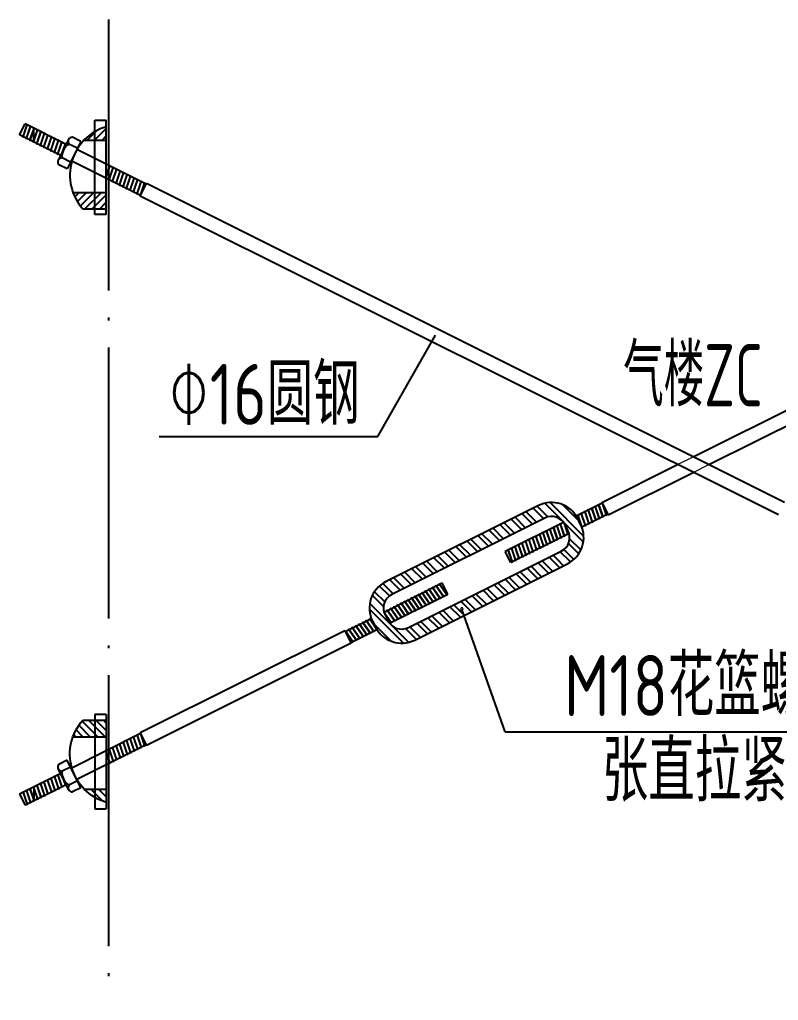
# Model space of a CAD drawing. Extents: x 9834882 to 10005569, y 1691670 to 2510806.
# Drawn here: x 9900558 to 9906153, y 2007333 to 2014573 of the extents above; entities that cross this region are included whole.
import ezdxf
from ezdxf.enums import TextEntityAlignment as Align

# ---------------------------------------------------------------- set-up
doc = ezdxf.new("R2010")
doc.units = 0
doc.header["$LTSCALE"] = 1000
doc.header["$MEASUREMENT"] = 0
for name, pattern in [('CONTINUOUS1', [0]), ('DASHED', [0.75, 0.5, -0.25]), ('DOTE', [2.42, 2, -0.2, 0.02, -0.2])]:
    doc.linetypes.add(name, pattern=pattern)
for name, color, linetype in [('003_THICK', 7, 'CONTINUOUS1'), ('DOTE', 8, 'DOTE'), ('LAYER4', 4, 'CONTINUOUS'), ('PUB_TEXT', 7, 'CONTINUOUS'), ('THIN', 7, 'CONTINUOUS'), ('刚架', 2, 'CONTINUOUS'), ('填充', 8, 'CONTINUOUS'), ('支撑', 4, 'CONTINUOUS'), ('板', 4, 'CONTINUOUS')]:
    doc.layers.add(name, color=color, linetype=linetype)
doc.layers.add('Z-详图标注', color=3, linetype='CONTINUOUS', lineweight=18)
doc.layers.add('标注', color=4, linetype='CONTINUOUS', lineweight=20)
doc.styles.add('TSSD_DIMENSION', font='atssdeng.shx', dxfattribs={"width": 0.7, "bigfont": 'atssdchn.shx'})
doc.styles.add('TSSD_Label', font='Tssdeng.shx', dxfattribs={"width": 0.7, "bigfont": 'hztxt.shx'})

# ---------------------------------------------------------------- blocks, each defined once
blk = doc.blocks.new('*X15')
at = {"layer": '填充', "linetype": 'Continuous'}
for p, q in [((15636226.4, -855728), (15636155, -855656.6)), ((15636253.1, -855712.5), (15636179.3, -855638.7)), ((15636183.7, -855804.6), (15636103.4, -855724.3)), ((15636192.3, -855771.1), (15636118.8, -855697.6)), ((15636328.2, -856068.5), (15636082.4, -855822.6)), ((15636227.1, -855925.2), (15636084.7, -855782.8)), ((15636235.7, -856053.1), (15636115.4, -855932.7)), ((15636364.4, -856062.4), (15636245, -855943.1)), ((15636420, -856040.9), (15636342.9, -855963.8)), ((15636448.1, -856026.8), (15636372.6, -855951.3))]:
    blk.add_line(p, q, dxfattribs=at)
blk = doc.blocks.new('*X16')
at = {"layer": '填充', "linetype": 'Continuous'}
for p, q in [((15637338.7, -855169.7), (15637263.2, -855094.3)), ((15637369, -855157.9), (15637291.4, -855080.2)), ((15637624.7, -855336.5), (15637347.6, -855059.3)), ((15637626.7, -855296.2), (15637384.6, -855054.1)), ((15637590.9, -855183.3), (15637477.5, -855069.9)), ((15637287.3, -855195.5), (15637275.3, -855183.5)), ((15637607.2, -855396.1), (15637526, -855314.8)), ((15637555.9, -855464.1), (15637484.4, -855392.6)), ((15637592.3, -855423.4), (15637517.8, -855348.9)), ((15637482.2, -855509.7), (15637438.3, -855465.8)), ((15637532, -855482.4), (15637458.2, -855408.6))]:
    blk.add_line(p, q, dxfattribs=at)
blk = doc.blocks.new('*X17')
at = {"layer": '填充', "linetype": 'Continuous'}
for p, q in [((15637179.6, -855249.3), (15637104.1, -855173.8)), ((15637207.7, -855235.2), (15637132.3, -855159.8)), ((15637259.1, -855209.5), (15637183.7, -855134.1)), ((15637275.3, -855183.5), (15637211.8, -855120)), ((15637020.5, -855328.8), (15636945, -855253.4)), ((15637048.6, -855314.8), (15636973.2, -855239.3)), ((15637100, -855289.1), (15637024.6, -855213.6)), ((15637128.2, -855275), (15637052.7, -855199.5)), ((15636889.5, -855394.3), (15636814.1, -855318.9)), ((15636941, -855368.6), (15636865.5, -855293.2)), ((15636969.1, -855354.6), (15636893.6, -855279.1)), ((15636730.4, -855473.9), (15636655, -855398.4)), ((15636781.9, -855448.2), (15636706.4, -855372.7)), ((15636810, -855434.1), (15636734.5, -855358.6)), ((15636861.4, -855408.4), (15636785.9, -855332.9)), ((15636622.8, -855527.7), (15636547.3, -855452.3)), ((15636650.9, -855513.7), (15636575.4, -855438.2)), ((15636702.3, -855487.9), (15636626.8, -855412.5)), ((15637454.1, -855523.8), (15637378.6, -855448.3)), ((15637438.3, -855465.8), (15637406.8, -855434.3)), ((15636463.7, -855607.3), (15636388.2, -855531.8)), ((15636491.8, -855593.2), (15636416.3, -855517.7)), ((15636543.2, -855567.5), (15636467.7, -855492)), ((15636571.3, -855553.4), (15636495.9, -855478)), ((15637295, -855603.3), (15637219.5, -855527.9)), ((15637323.1, -855589.3), (15637247.7, -855513.8)), ((15637374.5, -855563.6), (15637299.1, -855488.1)), ((15637402.7, -855549.5), (15637327.2, -855474)), ((15636304.6, -855686.8), (15636229.1, -855611.4)), ((15636332.7, -855672.8), (15636257.2, -855597.3)), ((15636384.1, -855647), (15636308.6, -855571.6)), ((15636412.2, -855633), (15636336.8, -855557.5)), ((15637135.9, -855682.9), (15637060.4, -855607.4)), ((15637164, -855668.8), (15637088.6, -855593.4)), ((15637215.4, -855643.1), (15637140, -855567.7)), ((15637243.6, -855629.1), (15637168.1, -855553.6)), ((15637004.9, -855748.4), (15636929.5, -855672.9)), ((15637056.3, -855722.7), (15636980.9, -855647.2)), ((15637084.5, -855708.6), (15637009, -855633.1)), ((15636845.8, -855827.9), (15636770.4, -855752.5)), ((15636897.2, -855802.2), (15636821.8, -855726.7)), ((15636925.4, -855788.2), (15636849.9, -855712.7)), ((15636976.8, -855762.4), (15636901.3, -855687)), ((15636738.2, -855881.8), (15636662.7, -855806.3)), ((15636766.3, -855867.7), (15636690.8, -855792.2)), ((15636817.7, -855842), (15636742.2, -855766.5)), ((15636579.1, -855961.3), (15636503.6, -855885.8)), ((15636607.2, -855947.3), (15636531.7, -855871.8)), ((15636658.6, -855921.5), (15636583.1, -855846.1)), ((15636686.7, -855907.5), (15636611.3, -855832)), ((15636499.5, -856001.1), (15636424, -855925.6)), ((15636527.6, -855987), (15636452.2, -855911.6))]:
    blk.add_line(p, q, dxfattribs=at)
blk = doc.blocks.new('A$C3B5F1999')
at = {"layer": '板', "lineweight": -3}
h = blk.add_hatch(dxfattribs=at)
h.set_pattern_fill('ANSI31', color=256, scale=11.25, style=0)
h.set_pattern_definition([(225, (1544786.093, 1161578.04), (25.25697034, -25.25697034), [])])
h.paths.add_polyline_path([(227.3, 494.1, 0.095394), (160.5, 606.6), (0, 606.6), (0, 494.1)])
h.paths.add_polyline_path([(0, 135.7), (0, 44.9, 0.128822), (150.1, 135.7)])
for p, q in [((0, 645.3), (76.8, 645.3)), ((0, 645.3), (0, 0)), ((160.5, 606.6), (0, 606.6)), ((160.5, 606.6), (0, 606.6)), ((76.8, 645.3), (76.8, 0)), ((227.3, 494.1), (0, 494.1)), ((150.1, 135.7), (0, 135.7)), ((76.8, 0), (0, 0))]:
    blk.add_line(p, q, dxfattribs=at)
blk.add_arc((-98.2, 376.8), 346.1, 286.4909, 41.61835, dxfattribs=at)

msp = doc.modelspace()

# ---------------------------------------------------------------- linework, layer by layer
at = {"layer": '003_THICK'}
for p, q in [((9901008.8, 2013674.1), (9900907.2, 2013470.7)), ((9901008.8, 2008902.9), (9900907.2, 2009106.3))]:
    msp.add_line(p, q, dxfattribs=at)
at = {"layer": 'DOTE'}
msp.add_line((9901213.3, 2014572.8), (9901213.3, 2007333.1), dxfattribs=at)
at = {"layer": 'LAYER4'}
for p, q in [((9904384, 2010985.9), (9903256.6, 2010422.2)), ((9904430.3, 2010893.3), (9903302.9, 2010329.7)), ((9904602.5, 2010799.6), (9904580.7, 2010843.2)), ((9904695.1, 2010845.9), (9904673.3, 2010889.5)), ((9903425, 2010085.5), (9904552.4, 2010649.2)), ((9903471.3, 2009992.9), (9904598.6, 2010556.6)), ((9903252.8, 2010179.2), (9903274.6, 2010135.7)), ((9903160.2, 2010132.9), (9903182, 2010089.4))]:
    msp.add_line(p, q, dxfattribs=at)
for centre, major_axis, start_param, end_param in [((9904480.4, 2010793), (-215.6, 0.3), 3.606601, 5.177398), ((9904480.4, 2010793), (-112.1, 0.6), 3.610884, 5.18168), ((9904502.2, 2010749.5), (-215.6, 0.5), 2.036922, 3.607718), ((9904502.2, 2010749.5), (112.1, 0.6), -1.112191, 0.458605), ((9903353.1, 2010229.4), (-215.6, 0.1), -1.106721, 0.464075), ((9903353.1, 2010229.4), (112.1, 0.9), 2.026718, 3.597514), ((9903374.8, 2010185.8), (-112.1, 1.5), 0.477025, 2.047821), ((9903374.8, 2010185.8), (-215.6, 0.3), 0.465009, 2.035805)]:
    msp.add_ellipse(centre, major_axis=major_axis, ratio=1, start_param=start_param, end_param=end_param, dxfattribs=at)
at = {"layer": 'PUB_TEXT'}
for p, q in [((9903199.6, 2011495.4), (9903625.7, 2012244.7)), ((9901585.8, 2011495.4), (9903199.6, 2011495.4)), ((9904138.3, 2009314.8), (9903818.7, 2010221.8)), ((9904138.3, 2009314.8), (9906913.3, 2009314.8))]:
    msp.add_line(p, q, dxfattribs=at)
at = {"layer": '刚架', "color": 5, "linetype": 'DASHED'}
for p, q in [((9900661.2, 2013669.3), (9900661.2, 2013772.2)), ((9900661.2, 2008907.6), (9900661.2, 2008804.8))]:
    msp.add_line(p, q, dxfattribs=at)
at = {"layer": '支撑', "linetype": 'Continuous'}
for p, q in [((9900557.6, 2013721.1), (9900598.8, 2013803.4)), ((9900901.4, 2013652.1), (9900598.8, 2013803.4)), ((9900860.3, 2013569.8), (9900557.6, 2013721.1)), ((9900919, 2013687.2), (9900842.7, 2013534.7)), ((9900983.4, 2013623.2), (9900921.7, 2013654.1)), ((9901008.8, 2013674.1), (9900947.1, 2013704.9)), ((9901491, 2013357.3), (9900978.6, 2013613.5)), ((9900932.6, 2013521.5), (9900870.9, 2013552.4)), ((9901449.9, 2013275), (9900937.4, 2013531.2)), ((9900907.2, 2013470.7), (9900845.5, 2013501.6)), ((9901447.3, 2013269.9), (9901493.6, 2013362.5)), ((9906199.7, 2011009.4), (9901493.6, 2013362.5)), ((9905525.8, 2011346.3), (9909558, 2013362.5)), ((9906153.4, 2010916.8), (9901447.3, 2013269.9)), ((9905641.5, 2011288.5), (9909604.3, 2013269.9)), ((9904851.8, 2011009.4), (9905410.1, 2011288.5)), ((9904898.1, 2010916.8), (9905525.8, 2011230.6)), ((9904854.4, 2011004.2), (9904662.6, 2010908.4)), ((9904851.8, 2011009.4), (9904898.1, 2010916.8)), ((9904895.5, 2010921.9), (9904703.8, 2010826.1)), ((9904569.2, 2010861.6), (9904139.5, 2010646.8)), ((9904610.3, 2010779.3), (9904180.7, 2010564.5)), ((9904180.7, 2010564.5), (9904139.5, 2010646.8)), ((9903245, 2010199.5), (9903674.6, 2010414.3)), ((9903715.8, 2010332.1), (9903674.6, 2010414.3)), ((9903286.1, 2010117.2), (9903715.8, 2010332.1)), ((9902959.7, 2010056.9), (9903151.5, 2010152.8)), ((9902957.2, 2010062), (9901447.3, 2009307.1)), ((9902957.2, 2010062), (9903003.5, 2009969.5)), ((9903000.9, 2009974.6), (9903192.6, 2010070.5)), ((9903003.5, 2009969.5), (9901493.6, 2009214.5)), ((9901447.3, 2009307.1), (9901493.6, 2009214.5)), ((9901449.9, 2009302), (9900937.4, 2009045.8)), ((9901491, 2009219.7), (9900978.6, 2008963.5)), ((9900907.2, 2009106.3), (9900845.5, 2009075.4)), ((9900919, 2008889.8), (9900842.7, 2009042.3)), ((9900932.6, 2009055.4), (9900870.9, 2009024.6)), ((9900860.3, 2009007.2), (9900557.6, 2008855.8)), ((9900983.4, 2008953.8), (9900921.7, 2008922.9)), ((9900901.4, 2008924.9), (9900598.8, 2008773.6)), ((9901008.8, 2008902.9), (9900947.1, 2008872.1)), ((9900557.6, 2008855.8), (9900598.8, 2008773.6))]:
    msp.add_line(p, q, dxfattribs=at)
for centre, major_axis, start_param, end_param in [((9900972.3, 2013565.2), (102.1, 6), 2.029825, 3.209045), ((9900947.6, 2013672.9), (-32, 1.4), -1.511964, 0.671288), ((9900871.4, 2013520.4), (32, 0.5), 1.570208, 3.75346), ((9900871.4, 2009056.6), (-32, 0.5), -0.613005, 1.570247), ((9900972.3, 2009011.8), (-102.1, 6), -0.067509, 1.111712), ((9900947.6, 2008904.1), (32, 1.6), 2.463185, 4.646437)]:
    msp.add_ellipse(centre, major_axis=major_axis, ratio=1, start_param=start_param, end_param=end_param, dxfattribs=at)
at = {"layer": '标注', "linetype": 'Continuous'}
for p, q in [((9900580, 2013709.9), (9900609.7, 2013797.9)), ((9900580.8, 2013703.1), (9900614.2, 2013802.1)), ((9900585.2, 2013707.3), (9900614.9, 2013795.3)), ((9900614.2, 2013802.1), (9900609.7, 2013797.9)), ((9900614.9, 2013795.3), (9900614.2, 2013802.1)), ((9900605.7, 2013697.1), (9900635.4, 2013785.1)), ((9900606.5, 2013690.3), (9900639.9, 2013789.3)), ((9900610.9, 2013694.5), (9900640.6, 2013782.5)), ((9900631.4, 2013684.2), (9900661.2, 2013772.2)), ((9900632.2, 2013677.4), (9900665.6, 2013776.4)), ((9900639.9, 2013789.3), (9900635.4, 2013785.1)), ((9900636.6, 2013681.6), (9900666.4, 2013769.6)), ((9900640.6, 2013782.5), (9900639.9, 2013789.3)), ((9900657.2, 2013671.4), (9900686.9, 2013759.4)), ((9900657.9, 2013664.6), (9900691.3, 2013763.6)), ((9900665.6, 2013776.4), (9900661.2, 2013772.2)), ((9900662.4, 2013668.8), (9900692.1, 2013756.8)), ((9900666.4, 2013769.6), (9900665.6, 2013776.4)), ((9900682.9, 2013658.5), (9900712.6, 2013746.5)), ((9900683.6, 2013651.7), (9900717, 2013750.7)), ((9900691.3, 2013763.6), (9900686.9, 2013759.4)), ((9900688.1, 2013655.9), (9900717.8, 2013743.9)), ((9900692.1, 2013756.8), (9900691.3, 2013763.6)), ((9900708.6, 2013645.7), (9900738.3, 2013733.7)), ((9900709.3, 2013638.9), (9900742.8, 2013737.9)), ((9900717, 2013750.7), (9900712.6, 2013746.5)), ((9900713.8, 2013643.1), (9900743.5, 2013731.1)), ((9900717.8, 2013743.9), (9900717, 2013750.7)), ((9900734.3, 2013632.8), (9900764, 2013720.8)), ((9900735, 2013626), (9900768.5, 2013725)), ((9900742.8, 2013737.9), (9900738.3, 2013733.7)), ((9900743.5, 2013731.1), (9900742.8, 2013737.9)), ((9900768.5, 2013725), (9900764, 2013720.8)), ((9900769.2, 2013718.2), (9900768.5, 2013725)), ((9900580, 2013709.9), (9900580.8, 2013703.1)), ((9900585.2, 2013707.3), (9900580.8, 2013703.1)), ((9900605.7, 2013697.1), (9900606.5, 2013690.3)), ((9900610.9, 2013694.5), (9900606.5, 2013690.3)), ((9900631.4, 2013684.2), (9900632.2, 2013677.4)), ((9900636.6, 2013681.6), (9900632.2, 2013677.4)), ((9900657.2, 2013671.4), (9900657.9, 2013664.6)), ((9900662.4, 2013668.8), (9900657.9, 2013664.6)), ((9900682.9, 2013658.5), (9900683.6, 2013651.7)), ((9900688.1, 2013655.9), (9900683.6, 2013651.7)), ((9900739.5, 2013630.2), (9900769.2, 2013718.2)), ((9900760, 2013619.9), (9900789.7, 2013707.9)), ((9900760.8, 2013613.1), (9900794.2, 2013712.1)), ((9900765.2, 2013617.3), (9900794.9, 2013705.3)), ((9900785.7, 2013607.1), (9900815.5, 2013695.1)), ((9900786.5, 2013600.3), (9900819.9, 2013699.3)), ((9900794.2, 2013712.1), (9900789.7, 2013707.9)), ((9900790.9, 2013604.5), (9900820.6, 2013692.5)), ((9900794.9, 2013705.3), (9900794.2, 2013712.1)), ((9900811.5, 2013594.2), (9900841.2, 2013682.2)), ((9900812.2, 2013587.4), (9900845.6, 2013686.4)), ((9900819.9, 2013699.3), (9900815.5, 2013695.1)), ((9900816.6, 2013591.6), (9900846.4, 2013679.6)), ((9900820.6, 2013692.5), (9900819.9, 2013699.3)), ((9900837.2, 2013581.4), (9900866.9, 2013669.4)), ((9900837.9, 2013574.6), (9900871.3, 2013673.6)), ((9900845.6, 2013686.4), (9900841.2, 2013682.2)), ((9900842.4, 2013578.8), (9900872.1, 2013666.8)), ((9900846.4, 2013679.6), (9900845.6, 2013686.4)), ((9900871.3, 2013673.6), (9900866.9, 2013669.4)), ((9900869.6, 2013588.4), (9900892.6, 2013656.5)), ((9900872.1, 2013666.8), (9900871.3, 2013673.6)), ((9900879, 2013607.1), (9900897, 2013660.7)), ((9900888.3, 2013625.8), (9900897.8, 2013653.9)), ((9900897, 2013660.7), (9900892.6, 2013656.5)), ((9900897.8, 2013653.9), (9900897, 2013660.7)), ((9900708.6, 2013645.7), (9900709.3, 2013638.9)), ((9900713.8, 2013643.1), (9900709.3, 2013638.9)), ((9900734.3, 2013632.8), (9900735, 2013626)), ((9900739.5, 2013630.2), (9900735, 2013626)), ((9900760, 2013619.9), (9900760.8, 2013613.1)), ((9900765.2, 2013617.3), (9900760.8, 2013613.1)), ((9900785.7, 2013607.1), (9900786.5, 2013600.3)), ((9900790.9, 2013604.5), (9900786.5, 2013600.3)), ((9900811.5, 2013594.2), (9900812.2, 2013587.4)), ((9900816.6, 2013591.6), (9900812.2, 2013587.4)), ((9900837.2, 2013581.4), (9900837.9, 2013574.6)), ((9900842.4, 2013578.8), (9900837.9, 2013574.6)), ((9901196, 2013415.9), (9901223.6, 2013497.5)), ((9901196, 2013424.9), (9901219.1, 2013493.3)), ((9901196, 2013406.9), (9901224.3, 2013490.7)), ((9901215.1, 2013392.4), (9901244.8, 2013480.4)), ((9901215.8, 2013385.6), (9901249.3, 2013484.6)), ((9901223.6, 2013497.5), (9901219.1, 2013493.3)), ((9901220.3, 2013389.8), (9901250, 2013477.8)), ((9901224.3, 2013490.7), (9901223.6, 2013497.5)), ((9901240.8, 2013379.5), (9901270.5, 2013467.5)), ((9901241.6, 2013372.7), (9901275, 2013471.7)), ((9901249.3, 2013484.6), (9901244.8, 2013480.4)), ((9901246, 2013376.9), (9901275.7, 2013464.9)), ((9901250, 2013477.8), (9901249.3, 2013484.6)), ((9901266.5, 2013366.7), (9901296.3, 2013454.7)), ((9901267.3, 2013359.9), (9901300.7, 2013458.9)), ((9901275, 2013471.7), (9901270.5, 2013467.5)), ((9901271.7, 2013364.1), (9901301.4, 2013452.1)), ((9901275.7, 2013464.9), (9901275, 2013471.7)), ((9901292.3, 2013353.8), (9901322, 2013441.8)), ((9901293, 2013347), (9901326.4, 2013446)), ((9901300.7, 2013458.9), (9901296.3, 2013454.7)), ((9901297.4, 2013351.2), (9901327.2, 2013439.2)), ((9901301.4, 2013452.1), (9901300.7, 2013458.9)), ((9901318.7, 2013334.2), (9901352.1, 2013433.2)), ((9901326.4, 2013446), (9901322, 2013441.8)), ((9901327.2, 2013439.2), (9901326.4, 2013446)), ((9901352.1, 2013433.2), (9901347.7, 2013429)), ((9901352.9, 2013426.4), (9901352.1, 2013433.2)), ((9901215.1, 2013392.4), (9901215.8, 2013385.6)), ((9901220.3, 2013389.8), (9901215.8, 2013385.6)), ((9901240.8, 2013379.5), (9901241.6, 2013372.7)), ((9901246, 2013376.9), (9901241.6, 2013372.7)), ((9901266.5, 2013366.7), (9901267.3, 2013359.9)), ((9901271.7, 2013364.1), (9901267.3, 2013359.9)), ((9901318, 2013341), (9901347.7, 2013429)), ((9901323.2, 2013338.4), (9901352.9, 2013426.4)), ((9901343.7, 2013328.1), (9901373.4, 2013416.1)), ((9901344.4, 2013321.3), (9901377.9, 2013420.3)), ((9901348.9, 2013325.5), (9901378.6, 2013413.5)), ((9901369.4, 2013315.3), (9901399.1, 2013403.3)), ((9901370.1, 2013308.5), (9901403.6, 2013407.5)), ((9901377.9, 2013420.3), (9901373.4, 2013416.1)), ((9901374.6, 2013312.7), (9901404.3, 2013400.7)), ((9901378.6, 2013413.5), (9901377.9, 2013420.3)), ((9901395.1, 2013302.4), (9901424.8, 2013390.4)), ((9901395.9, 2013295.6), (9901429.3, 2013394.6)), ((9901403.6, 2013407.5), (9901399.1, 2013403.3)), ((9901400.3, 2013299.8), (9901430, 2013387.8)), ((9901404.3, 2013400.7), (9901403.6, 2013407.5)), ((9901420.8, 2013289.5), (9901450.5, 2013377.5)), ((9901421.6, 2013282.7), (9901455, 2013381.7)), ((9901429.3, 2013394.6), (9901424.8, 2013390.4)), ((9901426, 2013286.9), (9901455.7, 2013374.9)), ((9901430, 2013387.8), (9901429.3, 2013394.6)), ((9901446.5, 2013276.7), (9901476.3, 2013364.7)), ((9901447.3, 2013269.9), (9901480.7, 2013368.9)), ((9901455, 2013381.7), (9901450.5, 2013377.5)), ((9901455.7, 2013374.9), (9901455, 2013381.7)), ((9901456.6, 2013288.6), (9901481.4, 2013362.1)), ((9901480.7, 2013368.9), (9901476.3, 2013364.7)), ((9901481.4, 2013362.1), (9901480.7, 2013368.9)), ((9901493.6, 2013362.5), (9901488.4, 2013358.6)), ((9901292.3, 2013353.8), (9901293, 2013347)), ((9901297.4, 2013351.2), (9901293, 2013347)), ((9901318, 2013341), (9901318.7, 2013334.2)), ((9901323.2, 2013338.4), (9901318.7, 2013334.2)), ((9901343.7, 2013328.1), (9901344.4, 2013321.3)), ((9901348.9, 2013325.5), (9901344.4, 2013321.3)), ((9901369.4, 2013315.3), (9901370.1, 2013308.5)), ((9901374.6, 2013312.7), (9901370.1, 2013308.5)), ((9901395.1, 2013302.4), (9901395.9, 2013295.6)), ((9901400.3, 2013299.8), (9901395.9, 2013295.6)), ((9901420.8, 2013289.5), (9901421.6, 2013282.7)), ((9901426, 2013286.9), (9901421.6, 2013282.7)), ((9901446.5, 2013276.7), (9901447.3, 2013269.9)), ((9904773.9, 2010964), (9904774.7, 2010970.8)), ((9904774.7, 2010970.8), (9904808.1, 2010871.8)), ((9904779.1, 2010966.6), (9904774.7, 2010970.8)), ((9904799.6, 2010976.9), (9904800.4, 2010983.7)), ((9904799.6, 2010976.9), (9904829.4, 2010888.9)), ((9904800.4, 2010983.7), (9904833.8, 2010884.7)), ((9904804.8, 2010979.5), (9904800.4, 2010983.7)), ((9904804.8, 2010979.5), (9904834.6, 2010891.5)), ((9904825.4, 2010989.7), (9904826.1, 2010996.5)), ((9904825.4, 2010989.7), (9904855.1, 2010901.7)), ((9904826.1, 2010996.5), (9904859.5, 2010897.5)), ((9904830.6, 2010992.3), (9904826.1, 2010996.5)), ((9904830.6, 2010992.3), (9904860.3, 2010904.3)), ((9904851.1, 2011002.6), (9904851.8, 2011009.4)), ((9904851.1, 2011002.6), (9904880.8, 2010914.6)), ((9904851.8, 2011009.4), (9904885.2, 2010910.4)), ((9904861.2, 2010990.7), (9904886, 2010917.2)), ((9904671.1, 2010912.6), (9904671.8, 2010919.4)), ((9904671.1, 2010912.6), (9904690.5, 2010855.1)), ((9904671.8, 2010919.4), (9904700.9, 2010833.4)), ((9904676.3, 2010915.2), (9904671.8, 2010919.4)), ((9904676.3, 2010915.2), (9904706, 2010827.2)), ((9904696.8, 2010925.4), (9904697.5, 2010932.2)), ((9904696.8, 2010925.4), (9904726.5, 2010837.4)), ((9904697.5, 2010932.2), (9904731, 2010833.2)), ((9904702, 2010928), (9904697.5, 2010932.2)), ((9904702, 2010928), (9904731.7, 2010840)), ((9904722.5, 2010938.3), (9904723.2, 2010945.1)), ((9904722.5, 2010938.3), (9904752.2, 2010850.3)), ((9904723.2, 2010945.1), (9904756.7, 2010846.1)), ((9904727.7, 2010940.9), (9904723.2, 2010945.1)), ((9904727.7, 2010940.9), (9904757.4, 2010852.9)), ((9904748.2, 2010951.1), (9904749, 2010957.9)), ((9904748.2, 2010951.1), (9904777.9, 2010863.1)), ((9904749, 2010957.9), (9904782.4, 2010858.9)), ((9904753.4, 2010953.7), (9904749, 2010957.9)), ((9904753.4, 2010953.7), (9904783.1, 2010865.7)), ((9904773.9, 2010964), (9904803.6, 2010876)), ((9904779.1, 2010966.6), (9904808.8, 2010878.6)), ((9904859.5, 2010897.5), (9904855.1, 2010901.7)), ((9904860.3, 2010904.3), (9904859.5, 2010897.5)), ((9904885.2, 2010910.4), (9904880.8, 2010914.6)), ((9904886, 2010917.2), (9904885.2, 2010910.4)), ((9904898.1, 2010916.8), (9904893, 2010920.7)), ((9904491.1, 2010822.6), (9904491.8, 2010829.4)), ((9904496.3, 2010825.2), (9904491.8, 2010829.4)), ((9904491.8, 2010829.4), (9904525.2, 2010730.4)), ((9904496.3, 2010825.2), (9904526, 2010737.2)), ((9904516.8, 2010835.4), (9904517.5, 2010842.2)), ((9904516.8, 2010835.4), (9904546.5, 2010747.4)), ((9904522, 2010838), (9904517.5, 2010842.2)), ((9904517.5, 2010842.2), (9904551, 2010743.2)), ((9904522, 2010838), (9904551.7, 2010750)), ((9904542.5, 2010848.3), (9904543.2, 2010855.1)), ((9904542.5, 2010848.3), (9904572.2, 2010760.3)), ((9904547.7, 2010850.9), (9904543.2, 2010855.1)), ((9904543.2, 2010855.1), (9904576.7, 2010756.1)), ((9904547.7, 2010850.9), (9904577.4, 2010762.9)), ((9904568.2, 2010861.1), (9904568.4, 2010862.6)), ((9904568.2, 2010861.1), (9904597.9, 2010773.1)), ((9904572.8, 2010856.7), (9904602.4, 2010768.9)), ((9904579.6, 2010845.3), (9904603.1, 2010775.7)), ((9904706, 2010827.2), (9904705.4, 2010821.7)), ((9904731, 2010833.2), (9904726.5, 2010837.4)), ((9904731.7, 2010840), (9904731, 2010833.2)), ((9904756.7, 2010846.1), (9904752.2, 2010850.3)), ((9904757.4, 2010852.9), (9904756.7, 2010846.1)), ((9904782.4, 2010858.9), (9904777.9, 2010863.1)), ((9904783.1, 2010865.7), (9904782.4, 2010858.9)), ((9904808.1, 2010871.8), (9904803.6, 2010876)), ((9904808.8, 2010878.6), (9904808.1, 2010871.8)), ((9904833.8, 2010884.7), (9904829.4, 2010888.9)), ((9904834.6, 2010891.5), (9904833.8, 2010884.7)), ((9904336.8, 2010745.4), (9904337.5, 2010752.2)), ((9904342, 2010748), (9904337.5, 2010752.2)), ((9904337.5, 2010752.2), (9904371, 2010653.2)), ((9904362.5, 2010758.3), (9904363.2, 2010765.1)), ((9904362.5, 2010758.3), (9904392.2, 2010670.3)), ((9904367.7, 2010760.9), (9904363.2, 2010765.1)), ((9904363.2, 2010765.1), (9904396.7, 2010666.1)), ((9904367.7, 2010760.9), (9904397.4, 2010672.9)), ((9904388.2, 2010771.1), (9904389, 2010777.9)), ((9904388.2, 2010771.1), (9904417.9, 2010683.1)), ((9904393.4, 2010773.7), (9904389, 2010777.9)), ((9904389, 2010777.9), (9904422.4, 2010678.9)), ((9904393.4, 2010773.7), (9904423.1, 2010685.7)), ((9904413.9, 2010784), (9904414.7, 2010790.8)), ((9904413.9, 2010784), (9904443.6, 2010696)), ((9904419.1, 2010786.6), (9904414.7, 2010790.8)), ((9904414.7, 2010790.8), (9904448.1, 2010691.8)), ((9904419.1, 2010786.6), (9904448.8, 2010698.6)), ((9904439.6, 2010796.9), (9904440.4, 2010803.7)), ((9904439.6, 2010796.9), (9904469.4, 2010708.9)), ((9904444.8, 2010799.4), (9904440.4, 2010803.7)), ((9904440.4, 2010803.7), (9904473.8, 2010704.6)), ((9904444.8, 2010799.4), (9904474.5, 2010711.4)), ((9904465.4, 2010809.7), (9904466.1, 2010816.5)), ((9904465.4, 2010809.7), (9904495.1, 2010721.7)), ((9904470.5, 2010812.3), (9904466.1, 2010816.5)), ((9904466.1, 2010816.5), (9904499.5, 2010717.5)), ((9904470.5, 2010812.3), (9904500.3, 2010724.3)), ((9904491.1, 2010822.6), (9904520.8, 2010734.6)), ((9904576.7, 2010756.1), (9904572.2, 2010760.3)), ((9904577.4, 2010762.9), (9904576.7, 2010756.1)), ((9904602.4, 2010768.9), (9904597.9, 2010773.1)), ((9904603.1, 2010775.7), (9904602.4, 2010768.9)), ((9904208.2, 2010681.1), (9904208.9, 2010687.9)), ((9904208.2, 2010681.1), (9904237.9, 2010593.1)), ((9904213.4, 2010683.7), (9904208.9, 2010687.9)), ((9904208.9, 2010687.9), (9904242.4, 2010588.9)), ((9904213.4, 2010683.7), (9904243.1, 2010595.7)), ((9904233.9, 2010694), (9904234.7, 2010700.8)), ((9904233.9, 2010694), (9904263.6, 2010606)), ((9904239.1, 2010696.6), (9904234.7, 2010700.8)), ((9904234.7, 2010700.8), (9904268.1, 2010601.8)), ((9904239.1, 2010696.6), (9904268.8, 2010608.6)), ((9904259.6, 2010706.9), (9904260.4, 2010713.6)), ((9904259.6, 2010706.9), (9904289.4, 2010618.8)), ((9904264.8, 2010709.4), (9904260.4, 2010713.6)), ((9904260.4, 2010713.6), (9904293.8, 2010614.6)), ((9904264.8, 2010709.4), (9904294.5, 2010621.4)), ((9904285.4, 2010719.7), (9904286.1, 2010726.5)), ((9904285.4, 2010719.7), (9904315.1, 2010631.7)), ((9904290.5, 2010722.3), (9904286.1, 2010726.5)), ((9904286.1, 2010726.5), (9904319.5, 2010627.5)), ((9904290.5, 2010722.3), (9904320.3, 2010634.3)), ((9904311.1, 2010732.6), (9904311.8, 2010739.4)), ((9904311.1, 2010732.6), (9904340.8, 2010644.6)), ((9904316.3, 2010735.2), (9904311.8, 2010739.4)), ((9904311.8, 2010739.4), (9904345.2, 2010640.4)), ((9904316.3, 2010735.2), (9904346, 2010647.2)), ((9904336.8, 2010745.4), (9904366.5, 2010657.4)), ((9904342, 2010748), (9904371.7, 2010660)), ((9904422.4, 2010678.9), (9904417.9, 2010683.1)), ((9904423.1, 2010685.7), (9904422.4, 2010678.9)), ((9904448.1, 2010691.8), (9904443.6, 2010696)), ((9904448.8, 2010698.6), (9904448.1, 2010691.8)), ((9904473.8, 2010704.6), (9904469.4, 2010708.9)), ((9904474.5, 2010711.4), (9904473.8, 2010704.6)), ((9904499.5, 2010717.5), (9904495.1, 2010721.7)), ((9904500.3, 2010724.3), (9904499.5, 2010717.5)), ((9904525.2, 2010730.4), (9904520.8, 2010734.6)), ((9904526, 2010737.2), (9904525.2, 2010730.4)), ((9904551, 2010743.2), (9904546.5, 2010747.4)), ((9904551.7, 2010750), (9904551, 2010743.2)), ((9904156.8, 2010655.4), (9904157.5, 2010662.2)), ((9904156.8, 2010655.4), (9904186.5, 2010567.4)), ((9904162, 2010658), (9904157.5, 2010662.2)), ((9904157.5, 2010662.2), (9904190.9, 2010563.2)), ((9904162, 2010658), (9904191.7, 2010570)), ((9904182.5, 2010668.3), (9904183.2, 2010675.1)), ((9904182.5, 2010668.3), (9904212.2, 2010580.3)), ((9904187.7, 2010670.9), (9904183.2, 2010675.1)), ((9904183.2, 2010675.1), (9904216.7, 2010576.1)), ((9904187.7, 2010670.9), (9904217.4, 2010582.9)), ((9904268.1, 2010601.8), (9904263.6, 2010606)), ((9904268.8, 2010608.6), (9904268.1, 2010601.8)), ((9904293.8, 2010614.6), (9904289.4, 2010618.8)), ((9904294.5, 2010621.4), (9904293.8, 2010614.6)), ((9904319.5, 2010627.5), (9904315.1, 2010631.7)), ((9904320.3, 2010634.3), (9904319.5, 2010627.5)), ((9904345.2, 2010640.4), (9904340.8, 2010644.6)), ((9904346, 2010647.2), (9904345.2, 2010640.4)), ((9904371, 2010653.2), (9904366.5, 2010657.4)), ((9904371.7, 2010660), (9904371, 2010653.2)), ((9904396.7, 2010666.1), (9904392.2, 2010670.3)), ((9904397.4, 2010672.9), (9904396.7, 2010666.1)), ((9904190.9, 2010563.2), (9904186.5, 2010567.4)), ((9904191.7, 2010570), (9904190.9, 2010563.2)), ((9904216.7, 2010576.1), (9904212.2, 2010580.3)), ((9904217.4, 2010582.9), (9904216.7, 2010576.1)), ((9904242.4, 2010588.9), (9904237.9, 2010593.1)), ((9904243.1, 2010595.7), (9904242.4, 2010588.9)), ((9903625.8, 2010396.3), (9903684.9, 2010310.2)), ((9903626.4, 2010390.3), (9903625.8, 2010396.3)), ((9903631.6, 2010392.9), (9903625.8, 2010396.3)), ((9903626.4, 2010390.3), (9903679, 2010313.7)), ((9903631.6, 2010392.9), (9903684.2, 2010316.3)), ((9903651.5, 2010409.2), (9903710.6, 2010323.1)), ((9903657.4, 2010405.7), (9903651.5, 2010409.2)), ((9903652.2, 2010403.1), (9903651.5, 2010409.2)), ((9903652.2, 2010403.1), (9903704.7, 2010326.5)), ((9903657.4, 2010405.7), (9903709.9, 2010329.1)), ((9903471.5, 2010319.2), (9903530.6, 2010233.1)), ((9903477.4, 2010315.7), (9903471.5, 2010319.2)), ((9903472.2, 2010313.1), (9903471.5, 2010319.2)), ((9903497.2, 2010332.1), (9903556.3, 2010245.9)), ((9903503.1, 2010328.6), (9903497.2, 2010332.1)), ((9903497.9, 2010326), (9903497.2, 2010332.1)), ((9903497.9, 2010326), (9903550.4, 2010249.4)), ((9903503.1, 2010328.6), (9903555.6, 2010252)), ((9903522.9, 2010344.9), (9903582, 2010258.8)), ((9903528.8, 2010341.4), (9903522.9, 2010344.9)), ((9903523.6, 2010338.8), (9903522.9, 2010344.9)), ((9903523.6, 2010338.8), (9903576.2, 2010262.3)), ((9903528.8, 2010341.4), (9903581.4, 2010264.9)), ((9903548.6, 2010357.8), (9903607.8, 2010271.6)), ((9903554.5, 2010354.3), (9903548.6, 2010357.8)), ((9903549.3, 2010351.7), (9903548.6, 2010357.8)), ((9903549.3, 2010351.7), (9903601.9, 2010275.1)), ((9903554.5, 2010354.3), (9903607.1, 2010277.7)), ((9903574.3, 2010370.6), (9903633.5, 2010284.5)), ((9903580.2, 2010367.1), (9903574.3, 2010370.6)), ((9903575, 2010364.5), (9903574.3, 2010370.6)), ((9903575, 2010364.5), (9903627.6, 2010288)), ((9903580.2, 2010367.1), (9903632.8, 2010290.6)), ((9903600, 2010383.5), (9903659.2, 2010297.3)), ((9903600.7, 2010377.4), (9903600, 2010383.5)), ((9903605.9, 2010380), (9903600, 2010383.5)), ((9903600.7, 2010377.4), (9903653.3, 2010300.8)), ((9903605.9, 2010380), (9903658.5, 2010303.4)), ((9903704.7, 2010326.5), (9903710.6, 2010323.1)), ((9903710.6, 2010323.1), (9903709.9, 2010329.1)), ((9903342.9, 2010254.9), (9903402, 2010168.8)), ((9903348.8, 2010251.4), (9903342.9, 2010254.9)), ((9903343.6, 2010248.8), (9903342.9, 2010254.9)), ((9903343.6, 2010248.8), (9903396.2, 2010172.3)), ((9903348.8, 2010251.4), (9903401.4, 2010174.8)), ((9903368.6, 2010267.8), (9903427.8, 2010181.6)), ((9903374.5, 2010264.3), (9903368.6, 2010267.8)), ((9903369.3, 2010261.7), (9903368.6, 2010267.8)), ((9903369.3, 2010261.7), (9903421.9, 2010185.1)), ((9903374.5, 2010264.3), (9903427.1, 2010187.7)), ((9903394.3, 2010280.6), (9903453.5, 2010194.5)), ((9903395, 2010274.5), (9903394.3, 2010280.6)), ((9903400.2, 2010277.1), (9903394.3, 2010280.6)), ((9903395, 2010274.5), (9903447.6, 2010198)), ((9903400.2, 2010277.1), (9903452.8, 2010200.6)), ((9903420, 2010293.5), (9903479.2, 2010207.3)), ((9903420.7, 2010287.4), (9903420, 2010293.5)), ((9903425.9, 2010290), (9903420, 2010293.5)), ((9903420.7, 2010287.4), (9903473.3, 2010210.8)), ((9903425.9, 2010290), (9903478.5, 2010213.4)), ((9903445.8, 2010306.3), (9903504.9, 2010220.2)), ((9903451.6, 2010302.9), (9903445.8, 2010306.3)), ((9903446.4, 2010300.3), (9903445.8, 2010306.3)), ((9903446.4, 2010300.3), (9903499, 2010223.7)), ((9903451.6, 2010302.9), (9903504.2, 2010226.3)), ((9903472.2, 2010313.1), (9903524.7, 2010236.5)), ((9903477.4, 2010315.7), (9903529.9, 2010239.1)), ((9903550.4, 2010249.4), (9903556.3, 2010245.9)), ((9903556.3, 2010245.9), (9903555.6, 2010252)), ((9903576.2, 2010262.3), (9903582, 2010258.8)), ((9903582, 2010258.8), (9903581.4, 2010264.9)), ((9903601.9, 2010275.1), (9903607.8, 2010271.6)), ((9903607.8, 2010271.6), (9903607.1, 2010277.7)), ((9903627.6, 2010288), (9903633.5, 2010284.5)), ((9903633.5, 2010284.5), (9903632.8, 2010290.6)), ((9903653.3, 2010300.8), (9903659.2, 2010297.3)), ((9903659.2, 2010297.3), (9903658.5, 2010303.4)), ((9903679, 2010313.7), (9903684.9, 2010310.2)), ((9903684.9, 2010310.2), (9903684.2, 2010316.3)), ((9903245.9, 2010200), (9903244.7, 2010200.7)), ((9903245.9, 2010200), (9903298.5, 2010123.4)), ((9903246.8, 2010193.7), (9903299.2, 2010117.3)), ((9903251.7, 2010181.4), (9903293.3, 2010120.8)), ((9903265.8, 2010216.3), (9903324.9, 2010130.2)), ((9903271.6, 2010212.8), (9903265.8, 2010216.3)), ((9903266.4, 2010210.3), (9903265.8, 2010216.3)), ((9903266.4, 2010210.3), (9903319, 2010133.7)), ((9903271.6, 2010212.8), (9903324.2, 2010136.3)), ((9903291.5, 2010229.2), (9903350.6, 2010143)), ((9903297.3, 2010225.7), (9903291.5, 2010229.2)), ((9903292.2, 2010223.1), (9903291.5, 2010229.2)), ((9903292.2, 2010223.1), (9903344.7, 2010146.5)), ((9903297.3, 2010225.7), (9903349.9, 2010149.1)), ((9903317.2, 2010242.1), (9903376.3, 2010155.9)), ((9903323.1, 2010238.6), (9903317.2, 2010242.1)), ((9903317.9, 2010236), (9903317.2, 2010242.1)), ((9903317.9, 2010236), (9903370.4, 2010159.4)), ((9903323.1, 2010238.6), (9903375.6, 2010162)), ((9903396.2, 2010172.3), (9903402, 2010168.8)), ((9903402, 2010168.8), (9903401.4, 2010174.8)), ((9903421.9, 2010185.1), (9903427.8, 2010181.6)), ((9903427.8, 2010181.6), (9903427.1, 2010187.7)), ((9903447.6, 2010198), (9903453.5, 2010194.5)), ((9903453.5, 2010194.5), (9903452.8, 2010200.6)), ((9903473.3, 2010210.8), (9903479.2, 2010207.3)), ((9903479.2, 2010207.3), (9903478.5, 2010213.4)), ((9903499, 2010223.7), (9903504.9, 2010220.2)), ((9903504.9, 2010220.2), (9903504.2, 2010226.3)), ((9903524.7, 2010236.5), (9903530.6, 2010233.1)), ((9903530.6, 2010233.1), (9903529.9, 2010239.1)), ((9903035, 2010094.5), (9903034.3, 2010100.6)), ((9903040.2, 2010097.1), (9903034.3, 2010100.6)), ((9903034.3, 2010100.6), (9903093.5, 2010014.5)), ((9903060.7, 2010107.4), (9903060, 2010113.5)), ((9903065.9, 2010110), (9903060, 2010113.5)), ((9903060, 2010113.5), (9903119.2, 2010027.3)), ((9903060.7, 2010107.4), (9903113.3, 2010030.8)), ((9903065.9, 2010110), (9903118.5, 2010033.4)), ((9903086.4, 2010120.3), (9903085.7, 2010126.3)), ((9903091.6, 2010122.8), (9903085.7, 2010126.3)), ((9903085.7, 2010126.3), (9903144.9, 2010040.2)), ((9903086.4, 2010120.3), (9903139, 2010043.7)), ((9903091.6, 2010122.8), (9903144.2, 2010046.3)), ((9903112.2, 2010133.1), (9903111.5, 2010139.2)), ((9903117.3, 2010135.7), (9903111.5, 2010139.2)), ((9903111.5, 2010139.2), (9903170.6, 2010053)), ((9903112.2, 2010133.1), (9903164.7, 2010056.5)), ((9903117.3, 2010135.7), (9903169.9, 2010059.1)), ((9903137.9, 2010146), (9903137.2, 2010152)), ((9903143.1, 2010148.6), (9903137.2, 2010152)), ((9903137.2, 2010152), (9903188.6, 2010077.2)), ((9903137.9, 2010146), (9903190.4, 2010069.4)), ((9903143.1, 2010148.6), (9903177.4, 2010098.6)), ((9903293.3, 2010120.8), (9903299.2, 2010117.3)), ((9903299.2, 2010117.3), (9903298.5, 2010123.4)), ((9903319, 2010133.7), (9903324.9, 2010130.2)), ((9903324.9, 2010130.2), (9903324.2, 2010136.3)), ((9903344.7, 2010146.5), (9903350.6, 2010143)), ((9903350.6, 2010143), (9903349.9, 2010149.1)), ((9903370.4, 2010159.4), (9903376.3, 2010155.9)), ((9903376.3, 2010155.9), (9903375.6, 2010162)), ((9902963.1, 2010058.6), (9902957.2, 2010062)), ((9902957.2, 2010062), (9903016.3, 2009975.9)), ((9902963.1, 2010058.6), (9903015.6, 2009982)), ((9902966.5, 2010043.4), (9903010.4, 2009979.4)), ((9902988.8, 2010071.4), (9902982.9, 2010074.9)), ((9902983.6, 2010068.8), (9902982.9, 2010074.9)), ((9902982.9, 2010074.9), (9903042, 2009988.8)), ((9902983.6, 2010068.8), (9903036.2, 2009992.2)), ((9902988.8, 2010071.4), (9903041.3, 2009994.8)), ((9903014.5, 2010084.3), (9903008.6, 2010087.8)), ((9903009.3, 2010081.7), (9903008.6, 2010087.8)), ((9903008.6, 2010087.8), (9903067.7, 2010001.6)), ((9903009.3, 2010081.7), (9903061.9, 2010005.1)), ((9903014.5, 2010084.3), (9903067.1, 2010007.7)), ((9903035, 2010094.5), (9903087.6, 2010018)), ((9903040.2, 2010097.1), (9903092.8, 2010020.6)), ((9903113.3, 2010030.8), (9903119.2, 2010027.3)), ((9903119.2, 2010027.3), (9903118.5, 2010033.4)), ((9903139, 2010043.7), (9903144.9, 2010040.2)), ((9903144.9, 2010040.2), (9903144.2, 2010046.3)), ((9903164.7, 2010056.5), (9903170.6, 2010053)), ((9903170.6, 2010053), (9903169.9, 2010059.1)), ((9903190.4, 2010069.4), (9903195.2, 2010066.6)), ((9903003.5, 2009969.5), (9903003.5, 2009975.9)), ((9903010.4, 2009979.4), (9903016.3, 2009975.9)), ((9903016.3, 2009975.9), (9903015.6, 2009982)), ((9903036.2, 2009992.2), (9903042, 2009988.8)), ((9903042, 2009988.8), (9903041.3, 2009994.8)), ((9903061.9, 2010005.1), (9903067.7, 2010001.6)), ((9903067.7, 2010001.6), (9903067.1, 2010007.7)), ((9903087.6, 2010018), (9903093.5, 2010014.5)), ((9903093.5, 2010014.5), (9903092.8, 2010020.6)), ((9901446.5, 2009300.3), (9901447.3, 2009307.1)), ((9901447.3, 2009307.1), (9901480.7, 2009208.1)), ((9901318, 2009236), (9901318.7, 2009242.8)), ((9901318, 2009236), (9901347.7, 2009148)), ((9901318.7, 2009242.8), (9901352.1, 2009143.8)), ((9901323.2, 2009238.6), (9901318.7, 2009242.8)), ((9901323.2, 2009238.6), (9901352.9, 2009150.6)), ((9901343.7, 2009248.9), (9901344.4, 2009255.7)), ((9901343.7, 2009248.9), (9901373.4, 2009160.9)), ((9901344.4, 2009255.7), (9901377.9, 2009156.7)), ((9901348.9, 2009251.5), (9901344.4, 2009255.7)), ((9901348.9, 2009251.5), (9901378.6, 2009163.5)), ((9901369.4, 2009261.7), (9901370.1, 2009268.5)), ((9901369.4, 2009261.7), (9901399.1, 2009173.7)), ((9901370.1, 2009268.5), (9901403.6, 2009169.5)), ((9901374.6, 2009264.3), (9901370.1, 2009268.5)), ((9901374.6, 2009264.3), (9901404.3, 2009176.3)), ((9901395.1, 2009274.6), (9901395.9, 2009281.4)), ((9901395.1, 2009274.6), (9901424.8, 2009186.6)), ((9901395.9, 2009281.4), (9901429.3, 2009182.4)), ((9901400.3, 2009277.2), (9901395.9, 2009281.4)), ((9901400.3, 2009277.2), (9901430, 2009189.2)), ((9901420.8, 2009287.4), (9901421.6, 2009294.2)), ((9901420.8, 2009287.4), (9901450.5, 2009199.4)), ((9901421.6, 2009294.2), (9901455, 2009195.2)), ((9901426, 2009290), (9901421.6, 2009294.2)), ((9901426, 2009290), (9901455.7, 2009202)), ((9901446.5, 2009300.3), (9901476.3, 2009212.3)), ((9901456.6, 2009288.4), (9901481.4, 2009214.9)), ((9901196, 2009170.1), (9901224.3, 2009086.3)), ((9901196, 2009161.1), (9901223.6, 2009079.5)), ((9901215.1, 2009184.6), (9901215.8, 2009191.4)), ((9901215.1, 2009184.6), (9901244.8, 2009096.6)), ((9901215.8, 2009191.4), (9901249.3, 2009092.4)), ((9901220.3, 2009187.2), (9901215.8, 2009191.4)), ((9901220.3, 2009187.2), (9901250, 2009099.2)), ((9901240.8, 2009197.4), (9901241.6, 2009204.2)), ((9901240.8, 2009197.4), (9901270.5, 2009109.4)), ((9901241.6, 2009204.2), (9901275, 2009105.2)), ((9901246, 2009200), (9901241.6, 2009204.2)), ((9901246, 2009200), (9901275.7, 2009112)), ((9901266.5, 2009210.3), (9901267.3, 2009217.1)), ((9901266.5, 2009210.3), (9901296.3, 2009122.3)), ((9901267.3, 2009217.1), (9901300.7, 2009118.1)), ((9901271.7, 2009212.9), (9901267.3, 2009217.1)), ((9901271.7, 2009212.9), (9901301.4, 2009124.9)), ((9901292.3, 2009223.2), (9901293, 2009230)), ((9901292.3, 2009223.2), (9901322, 2009135.2)), ((9901293, 2009230), (9901326.4, 2009131)), ((9901297.4, 2009225.8), (9901293, 2009230)), ((9901297.4, 2009225.8), (9901327.2, 2009137.8)), ((9901377.9, 2009156.7), (9901373.4, 2009160.9)), ((9901378.6, 2009163.5), (9901377.9, 2009156.7)), ((9901403.6, 2009169.5), (9901399.1, 2009173.7)), ((9901404.3, 2009176.3), (9901403.6, 2009169.5)), ((9901429.3, 2009182.4), (9901424.8, 2009186.6)), ((9901430, 2009189.2), (9901429.3, 2009182.4)), ((9901455, 2009195.2), (9901450.5, 2009199.4)), ((9901455.7, 2009202), (9901455, 2009195.2)), ((9901480.7, 2009208.1), (9901476.3, 2009212.3)), ((9901481.4, 2009214.9), (9901480.7, 2009208.1)), ((9901493.6, 2009214.5), (9901488.4, 2009218.4)), ((9901196, 2009152.1), (9901219.1, 2009083.7)), ((9901224.3, 2009086.3), (9901223.6, 2009079.5)), ((9901249.3, 2009092.4), (9901244.8, 2009096.6)), ((9901250, 2009099.2), (9901249.3, 2009092.4)), ((9901275, 2009105.2), (9901270.5, 2009109.4)), ((9901275.7, 2009112), (9901275, 2009105.2)), ((9901300.7, 2009118.1), (9901296.3, 2009122.3)), ((9901301.4, 2009124.9), (9901300.7, 2009118.1)), ((9901326.4, 2009131), (9901322, 2009135.2)), ((9901327.2, 2009137.8), (9901326.4, 2009131)), ((9901352.1, 2009143.8), (9901347.7, 2009148)), ((9901352.9, 2009150.6), (9901352.1, 2009143.8)), ((9901223.6, 2009079.5), (9901219.1, 2009083.7)), ((9900734.3, 2008944.2), (9900735, 2008951)), ((9900734.3, 2008944.2), (9900764, 2008856.2)), ((9900735, 2008951), (9900768.5, 2008852)), ((9900739.5, 2008946.8), (9900735, 2008951)), ((9900739.5, 2008946.8), (9900769.2, 2008858.8)), ((9900760, 2008957), (9900760.8, 2008963.8)), ((9900760, 2008957), (9900789.7, 2008869)), ((9900760.8, 2008963.8), (9900794.2, 2008864.8)), ((9900765.2, 2008959.6), (9900760.8, 2008963.8)), ((9900765.2, 2008959.6), (9900794.9, 2008871.6)), ((9900785.7, 2008969.9), (9900786.5, 2008976.7)), ((9900785.7, 2008969.9), (9900815.5, 2008881.9)), ((9900786.5, 2008976.7), (9900819.9, 2008877.7)), ((9900790.9, 2008972.5), (9900786.5, 2008976.7)), ((9900790.9, 2008972.5), (9900820.6, 2008884.5)), ((9900811.5, 2008982.8), (9900812.2, 2008989.6)), ((9900811.5, 2008982.8), (9900841.2, 2008894.8)), ((9900812.2, 2008989.6), (9900845.6, 2008890.6)), ((9900816.6, 2008985.4), (9900812.2, 2008989.6)), ((9900816.6, 2008985.4), (9900846.4, 2008897.4)), ((9900837.2, 2008995.6), (9900837.9, 2009002.4)), ((9900837.2, 2008995.6), (9900866.9, 2008907.6)), ((9900837.9, 2009002.4), (9900871.3, 2008903.4)), ((9900842.4, 2008998.2), (9900837.9, 2009002.4)), ((9900842.4, 2008998.2), (9900872.1, 2008910.2)), ((9900869.6, 2008988.6), (9900892.6, 2008920.5)), ((9900879, 2008969.9), (9900897, 2008916.3)), ((9900888.3, 2008951.2), (9900897.8, 2008923.1)), ((9900580, 2008867), (9900580.8, 2008873.8)), ((9900580.8, 2008873.8), (9900614.2, 2008774.8)), ((9900585.2, 2008869.6), (9900580.8, 2008873.8)), ((9900585.2, 2008869.6), (9900614.9, 2008781.6)), ((9900605.7, 2008879.9), (9900606.5, 2008886.7)), ((9900605.7, 2008879.9), (9900635.4, 2008791.9)), ((9900606.5, 2008886.7), (9900639.9, 2008787.7)), ((9900610.9, 2008882.5), (9900606.5, 2008886.7)), ((9900610.9, 2008882.5), (9900640.6, 2008794.5)), ((9900631.4, 2008892.8), (9900632.2, 2008899.6)), ((9900631.4, 2008892.8), (9900661.2, 2008804.8)), ((9900632.2, 2008899.6), (9900665.6, 2008800.6)), ((9900636.6, 2008895.4), (9900632.2, 2008899.6)), ((9900636.6, 2008895.4), (9900666.4, 2008807.4)), ((9900657.2, 2008905.6), (9900657.9, 2008912.4)), ((9900657.2, 2008905.6), (9900686.9, 2008817.6)), ((9900657.9, 2008912.4), (9900691.3, 2008813.4)), ((9900662.4, 2008908.2), (9900657.9, 2008912.4)), ((9900662.4, 2008908.2), (9900692.1, 2008820.2)), ((9900682.9, 2008918.5), (9900683.6, 2008925.3)), ((9900682.9, 2008918.5), (9900712.6, 2008830.5)), ((9900683.6, 2008925.3), (9900717, 2008826.3)), ((9900688.1, 2008921.1), (9900683.6, 2008925.3)), ((9900688.1, 2008921.1), (9900717.8, 2008833.1)), ((9900708.6, 2008931.3), (9900709.3, 2008938.1)), ((9900708.6, 2008931.3), (9900738.3, 2008843.3)), ((9900709.3, 2008938.1), (9900742.8, 2008839.1)), ((9900713.8, 2008933.9), (9900709.3, 2008938.1)), ((9900713.8, 2008933.9), (9900743.5, 2008845.9)), ((9900794.2, 2008864.8), (9900789.7, 2008869)), ((9900794.9, 2008871.6), (9900794.2, 2008864.8)), ((9900819.9, 2008877.7), (9900815.5, 2008881.9)), ((9900820.6, 2008884.5), (9900819.9, 2008877.7)), ((9900845.6, 2008890.6), (9900841.2, 2008894.8)), ((9900846.4, 2008897.4), (9900845.6, 2008890.6)), ((9900871.3, 2008903.4), (9900866.9, 2008907.6)), ((9900872.1, 2008910.2), (9900871.3, 2008903.4)), ((9900897, 2008916.3), (9900892.6, 2008920.5)), ((9900897.8, 2008923.1), (9900897, 2008916.3)), ((9900580, 2008867), (9900609.7, 2008779)), ((9900665.6, 2008800.6), (9900661.2, 2008804.8)), ((9900666.4, 2008807.4), (9900665.6, 2008800.6)), ((9900691.3, 2008813.4), (9900686.9, 2008817.6)), ((9900692.1, 2008820.2), (9900691.3, 2008813.4)), ((9900717, 2008826.3), (9900712.6, 2008830.5)), ((9900717.8, 2008833.1), (9900717, 2008826.3)), ((9900742.8, 2008839.1), (9900738.3, 2008843.3)), ((9900743.5, 2008845.9), (9900742.8, 2008839.1)), ((9900768.5, 2008852), (9900764, 2008856.2)), ((9900769.2, 2008858.8), (9900768.5, 2008852)), ((9900614.2, 2008774.8), (9900609.7, 2008779)), ((9900614.9, 2008781.6), (9900614.2, 2008774.8)), ((9900639.9, 2008787.7), (9900635.4, 2008791.9)), ((9900640.6, 2008794.5), (9900639.9, 2008787.7))]:
    msp.add_line(p, q, dxfattribs=at)
at = {"layer": '标注', "color": 5, "linetype": 'Continuous'}
for p, q in [((9905410.1, 2011288.5), (9905525.8, 2011346.3)), ((9905525.8, 2011230.6), (9905641.5, 2011288.5))]:
    msp.add_line(p, q, dxfattribs=at)
at = {"layer": '标注', "linetype": 'Continuous'}
for start_param, end_param in [(5.497787, 8.63938), (2.356194, 5.497787)]:
    msp.add_ellipse((9903818.7, 2010221.8), major_axis=(6.35, 6.35), ratio=1, start_param=start_param, end_param=end_param, dxfattribs=at)

# ---------------------------------------------------------------- block references
at = {"layer": 'Z-详图标注', "xscale": 1.078125000349246, "yscale": 1.078124999912689, "zscale": 1.078124999999892, "rotation": 180}
msp.add_blockref('A$C3B5F1999', (9901196, 2013830.4), dxfattribs=at)
at = {"layer": 'Z-详图标注', "extrusion": (0, 0, -1), "xscale": 1.078125000349246, "yscale": 1.078124999912689, "zscale": -1.078124999962524}
msp.add_blockref('A$C3B5F1999', (-9901196, 2008746.5), dxfattribs=at)
at = {"layer": '填充', "linetype": 'Continuous', "xscale": 1.02222222299315, "yscale": 1.022222222614801, "zscale": 1.022222222698129}
for name in ['*X16', '*X17', '*X15']:
    msp.add_blockref(name, (-6080412.7, 2885062.9), dxfattribs=at)

# ---------------------------------------------------------------- texts
at = {"layer": 'PUB_TEXT', "style": 'TSSD_DIMENSION', "width": 0.8}
for s, p in [('%%13016圆钢', (9902357.8, 2011806.9)), ('M18花篮螺栓', (9905639.7, 2009657.2)), ('张直拉紧', (9905536.6, 2009026.7))]:
    msp.add_text(s, height=450, dxfattribs=at).set_placement(p, align=Align.MIDDLE_CENTER)
at = {"layer": 'THIN', "style": 'TSSD_Label', "width": 0.65}
msp.add_text('气楼ZC', height=460, dxfattribs=at).set_placement((9905523.1, 2011947.4), align=Align.MIDDLE_CENTER)

doc.saveas('drawing.dxf')
